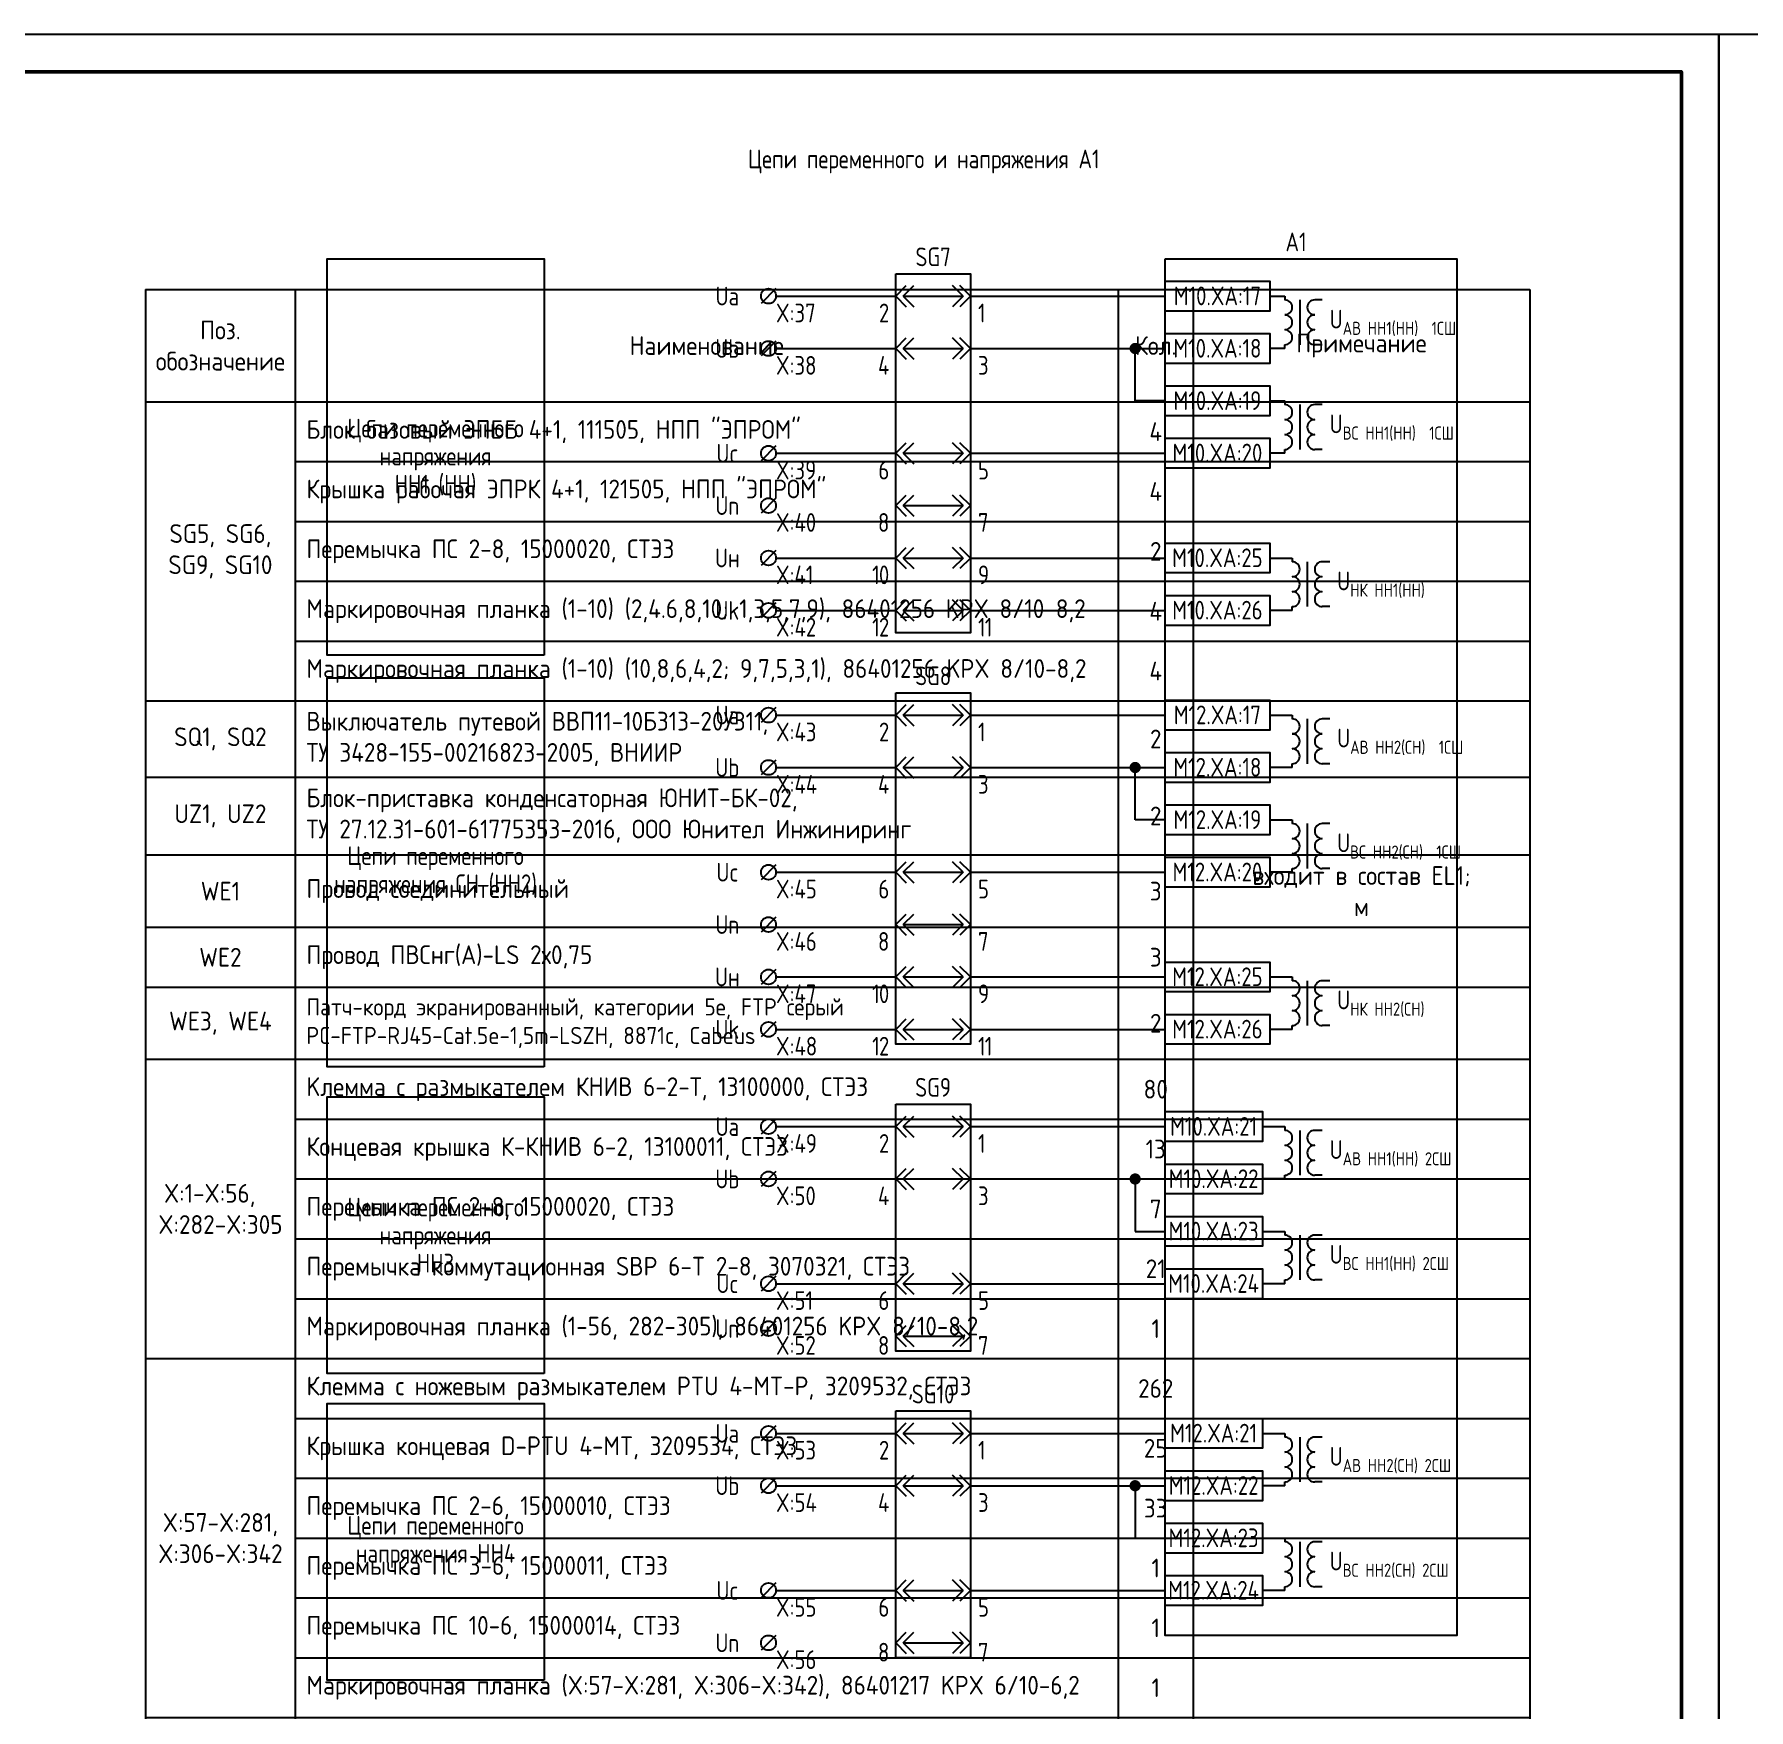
# Model space of a CAD drawing. Header units: millimetres. Extents: x -1117 to 4405, y -90 to 586.
# Drawn here: x 194.9 to 424, y 73.1 to 297 of the extents above; entities that cross this region are included whole.
import ezdxf

# ---------------------------------------------------------------- set-up
doc = ezdxf.new("R2010")
doc.units = ezdxf.units.MM
doc.styles.add('2.5_ISOCPEUR', font='isocpeur.ttf', dxfattribs={"width": 0.9, "height": 2.5})
doc.styles.add('Gost_type_A', font='GOST_0.TTF')

# ---------------------------------------------------------------- blocks, each defined once
blk = doc.blocks.new('Формат_А3')
blk.add_lwpolyline([(-420, 297), (0, 297), (0, 0), (-420, 0)], close=True)
at = {"lineweight": 50}
blk.add_lwpolyline([(-400, 292), (-5, 292), (-5, 5), (-400, 5)], close=True, dxfattribs=at)
blk = doc.blocks.new('БИ_разъем')
for p, q in [((0, 0), (1.41, 1.41)), ((0, 0), (1.41, 1.41)), ((0, 0), (1.41, -1.41)), ((0, 0), (1.41, -1.41)), ((1, 0), (2.41, 1.41)), ((1, 0), (2.41, -1.41)), ((1, 0), (9, 0)), ((9, 0), (7.59, 1.41)), ((9, 0), (7.59, -1.41)), ((10, 0), (8.59, 1.41)), ((10, 0), (8.59, 1.41)), ((10, 0), (8.59, -1.41)), ((10, 0), (8.59, -1.41))]:
    blk.add_line(p, q)
blk = doc.blocks.new('POINT')
at = {"const_width": 0.75}
blk.add_lwpolyline([(-0.375, 0, 1), (0.375, 0, 1)], format="xyb", close=True, dxfattribs=at)
blk = doc.blocks.new('*T44')
at = {"color": 0, "linetype": 'ByBlock', "lineweight": -2, "transparency": 16777216}
for p, q in [((0, 0), (185, 0)), ((0, 0), (0, -262.89)), ((20, 0), (20, -23)), ((130, 0), (130, -262.89)), ((140, 0), (140, -262.89)), ((185, 0), (185, -262.89)), ((0, -15), (185, -15)), ((20, -23), (185, -23)), ((20, -23), (20, -55)), ((20, -31), (185, -31)), ((20, -39), (185, -39)), ((20, -47), (185, -47)), ((0, -55), (185, -55)), ((20, -55), (20, -110.89)), ((0, -65.17), (185, -65.17)), ((0, -75.58), (185, -75.58)), ((0, -85.25), (20, -85.25)), ((20, -85.25), (130, -85.25)), ((130, -85.25), (185, -85.25)), ((0, -93.25), (185, -93.25)), ((0, -102.89), (185, -102.89)), ((20, -110.89), (185, -110.89)), ((20, -110.89), (20, -142.89)), ((20, -118.89), (185, -118.89)), ((20, -126.89), (185, -126.89)), ((20, -134.89), (185, -134.89)), ((0, -142.89), (185, -142.89)), ((20, -142.89), (20, -150.89)), ((20, -150.89), (185, -150.89)), ((20, -150.89), (20, -190.89)), ((20, -158.89), (185, -158.89)), ((20, -166.89), (185, -166.89)), ((20, -174.89), (185, -174.89)), ((20, -182.89), (140, -182.89)), ((140, -182.89), (185, -182.89)), ((0, -190.89), (185, -190.89)), ((20, -190.89), (20, -198.89)), ((20, -198.89), (185, -198.89)), ((20, -198.89), (20, -214.89)), ((20, -206.89), (185, -206.89)), ((0, -214.89), (185, -214.89)), ((20, -214.89), (20, -262.89)), ((0, -222.89), (185, -222.89)), ((0, -230.89), (185, -230.89)), ((0, -238.89), (185, -238.89)), ((0, -246.89), (185, -246.89)), ((0, -254.89), (185, -254.89)), ((0, -262.89), (185, -262.89))]:
    blk.add_line(p, q, dxfattribs=at)
at = {"transparency": 16777216, "char_height": 2.5, "style": '2.5_ISOCPEUR'}
for s, insert, width, attachment_point in [('Поз. обозначение', (10, -7.5), 17, 5), ('Наименование', (75, -7.5), 107, 5), ('Кол.', (135, -7.5), 7, 5), ('Примечание', (162.5, -7.5), 42, 5), ('Маркировочная планка (1-10) (2,4.6,8,10; 1,3,5,7,9), 86401256 KPX 8/10-8,2', (21.5, -43), 107, 4), ('4', (135, -43), 7, 5), ('Маркировочная планка (1-10) (10,8,6,4,2; 9,7,5,3,1), 86401256 KPX 8/10-8,2', (21.5, -51), 107, 4), ('4', (135, -51), 7, 5), ('Выключатель путевой ВВП11-10Б313-20У311,                               ТУ 3428-155-00216823-2005, ВНИИР', (21.5, -60.08), 107, 4), ('2', (135, -60.08), 7, 5), ('Блок-приставка конденсаторная ЮНИТ-БК-02,                            ТУ 27.12.31-601-61775353-2016, {\\C0;ООО Юнител Инжиниринг}', (21.5, -70.37), 107, 4), ('2', (135, -70.37), 7, 5), ('входит в состав{\\C0; EL1;\\Pм}', (162.5, -80.42), 42, 5), ('Kлемма с размыкателем КНИВ 6-2-Т, 13100000, СТЭЗ', (21.5, -106.89), 107, 4), ('80', (135, -106.89), 7, 5), ('Концевая крышка К-КНИВ 6-2, 13100011, СТЭЗ', (21.5, -114.89), 107, 4), ('13', (135, -114.89), 7, 5), ('Перемычка ПС 2-8, 15000020, СТЭЗ', (21.5, -122.89), 107, 4), ('7', (135, -122.89), 7, 5), ('Перемычка коммутационная SBP 6-T 2-8, 3070321, СТЭЗ', (21.5, -130.89), 107, 4), ('21', (135, -130.89), 7, 5), ('1', (135, -138.89), 7, 5), ('262', (135, -146.89), 7, 5), ('{\\C256;25}', (135, -154.89), 7, 5), ('33', (135, -162.89), 7, 5), ('X:57-X:281, X:306-X:342', (10, -166.89), 17, 5), ('Перемычка ПС 3-6, 15000011, СТЭЗ', (21.5, -170.89), 107, 4), ('1', (135, -170.89), 7, 5), ('Перемычка ПС 10-6, 15000014, СТЭЗ', (21.5, -178.89), 107, 4), ('1', (135, -178.89), 7, 5), ('Маркировочная планка (X:57-X:281, X:306-X:342), 86401217 KPX 6/10-6,2', (21.5, -186.89), 107, 4), ('1', (135, -186.89), 7, 5), ('Клемма проходная PTU 4-MTD-P, 3209540, СТЭЗ', (21.5, -194.89), 107, 4), ('30', (135, -194.89), 7, 5), ('Крышка концевая D-PTU 4-MT, 3209534, СТЭЗ', (21.5, -202.89), 107, 4), ('1', (135, -202.89), 7, 5), ('Маркировочная планка (343-372), 86401217 KPX 6/10-6,2', (21.5, -210.89), 107, 4), ('1', (135, -210.89), 7, 5), ('Держатель маркировки клеммных модулей KLM-A, HNT-090387, Chiku', (21, -218.89), 108, 4), ('35', (135, -218.89), 7, 5), ('Концевой стопор E/UK HNT-090382, Chiku', (21, -226.89), 108, 4), ('37', (135, -226.89), 7, 5)]:
    blk.add_mtext(s, dxfattribs=dict(at, insert=insert, width=width, attachment_point=attachment_point))
at = {"color": 0, "transparency": 16777216, "char_height": 2.5, "style": '2.5_ISOCPEUR'}
for s, insert, width, attachment_point in [('Блок базовый ЭПББ 4+1, 111505, {\\C256;НПП "ЭПРОМ"}', (21.5, -19), 107, 4), ('4', (135, -19), 7, 5), ('{\\C256;Крышка рабочая} ЭПРК 4+1, 121505, {\\C256;НПП "ЭПРОМ"}', (21.5, -27), 107, 4), ('4', (135, -27), 7, 5), ('{\\C256;SG5, SG6, SG9, SG10}', (10, -35), 17, 5), ('Перемычка ПС 2-8, 15000020, СТЭЗ ', (21.5, -35), 107, 4), ('2', (135, -35), 7, 5), ('{\\C256;SQ1, SQ2}', (10, -60.08), 17, 5), ('UZ1, UZ2', (10, -70.37), 17, 5), ('WE1', (10, -80.42), 17, 5), ('Провод соединительный', (21.5, -80.42), 107, 4), ('3', (135, -80.42), 7, 5), ('WE2', (10, -89.25), 17, 5), ('Провод ПВСнг(А)-LS 2х0,75', (21.5, -89.25), 107, 4), ('3', (135, -89.25), 7, 5), ('{\\H0.91667x;Патч-корд экранированный, категории 5е, FTP серый PC-FTP-RJ45-Cat.5e-1,5m-LSZH, 8871c, Cabeus}', (21.5, -98.07), 107, 4), ('{\\C256;WE3, WE4}', (10, -98.07), 17, 5), ('{\\C256;2', (135, -98.07), 7, 5), ('{\\C256;X:1-X:56,    X:282-X:305}', (10, -122.89), 17, 5), ('Крышка концевая D-PTU 4-MT, 3209534, СТЭЗ', (21.5, -154.89), 107, 4), ('Перемычка ПС 2-6, 15000010, СТЭЗ', (21.5, -162.89), 107, 4), ('{\\C256;X:343-X:372}', (10, -202.89), 17, 5)]:
    blk.add_mtext(s, dxfattribs=dict(at, insert=insert, width=width, attachment_point=attachment_point))
at = {"color": 7, "transparency": 16777216, "char_height": 2.5, "width": 107, "attachment_point": 4, "style": '2.5_ISOCPEUR'}
for s, insert in [('Маркировочная планка (1-56, 282-305), 86401256 KPX 8/10-8,2', (21.5, -138.89)), ('Клемма с ножевым размыкателем PTU 4-MT-P, 3209532, СТЭЗ', (21.5, -146.89))]:
    blk.add_mtext(s, dxfattribs=dict(at, insert=insert))

msp = doc.modelspace()

# ---------------------------------------------------------------- linework, layer by layer
for p, q in [((294, 263), (292, 261)), ((294.01, 262), (310, 262)), ((320.01, 262), (346, 262)), ((294, 256), (292, 254)), ((294.01, 255), (310, 255)), ((320.01, 255), (346, 255)), ((342, 248), (342, 255)), ((346, 248), (342, 248)), ((294, 242), (292, 240)), ((294.01, 241), (310, 241)), ((320.01, 241), (346, 241)), ((294, 235), (292, 233)), ((294, 228), (292, 226)), ((294.01, 227), (310, 227)), ((320.01, 227), (346, 227)), ((294, 221), (292, 219)), ((294.01, 220), (310, 220)), ((320.01, 220), (346, 220)), ((294, 207), (292, 205)), ((294.01, 206), (310, 206)), ((320.01, 206), (346, 206)), ((294, 200), (292, 198)), ((294.01, 199), (310, 199)), ((320.01, 199), (346, 199)), ((342, 192), (342, 199)), ((346, 192), (342, 192)), ((294, 186), (292, 184)), ((294.01, 185), (310, 185)), ((320.01, 185), (346, 185)), ((294, 179), (292, 177)), ((294, 172), (292, 170)), ((294.01, 171), (310, 171)), ((320.01, 171), (346, 171)), ((294, 165), (292, 163)), ((294.01, 164), (310, 164)), ((320.01, 164), (346, 164)), ((294, 152), (292, 150)), ((294.01, 151), (310, 151)), ((320.01, 151), (346, 151)), ((294, 145), (292, 143)), ((294.01, 144), (310, 144)), ((320.01, 144), (346, 144)), ((342, 144), (342, 137)), ((342, 137), (346, 137)), ((294, 131), (292, 129)), ((294.01, 130), (310, 130)), ((320.01, 130), (346, 130)), ((294, 125), (292, 123)), ((294, 111), (292, 109)), ((294.01, 110), (310, 110)), ((320.01, 110), (346, 110)), ((294, 104), (292, 102)), ((294.01, 103), (310, 103)), ((320.01, 103), (346, 103)), ((342, 103), (342, 96)), ((342, 96), (346, 96)), ((294, 90), (292, 88)), ((294.01, 89), (310, 89)), ((320.01, 89), (346, 89)), ((294, 83), (292, 81))]:
    msp.add_line(p, q)
at = {"ltscale": 4}
for p, q in [((360, 262), (362, 262)), ((362, 262), (362, 261.5)), ((362, 262), (362, 261.5)), ((364, 261.5), (364, 257.5)), ((367, 261.5), (366, 261.5)), ((364, 259.5), (364, 255.5)), ((362, 255), (360, 255)), ((362, 255), (362, 255.5)), ((367, 255.5), (366, 255.5)), ((360, 248), (362, 248)), ((362, 248), (362, 247.5)), ((362, 248), (362, 247.5)), ((364, 247.5), (364, 243.5)), ((367, 247.5), (366, 247.5)), ((364, 245.5), (364, 241.5)), ((362, 241), (360, 241)), ((362, 241), (362, 241.5)), ((367, 241.5), (366, 241.5))]:
    msp.add_line(p, q, dxfattribs=at)
at = {"linetype": 'Continuous', "ltscale": 4}
for p, q in [((360, 227), (363, 227)), ((363, 227), (363, 226.5)), ((363, 227), (363, 226.5)), ((365, 226.5), (365, 222.5)), ((368, 226.5), (367, 226.5)), ((365, 224.5), (365, 220.5)), ((363, 220), (360, 220)), ((363, 220), (363, 220.5)), ((368, 220.5), (367, 220.5)), ((360, 206), (363, 206)), ((363, 206), (363, 205.5)), ((363, 206), (363, 205.5)), ((365, 205.5), (365, 201.5)), ((368, 205.5), (367, 205.5)), ((365, 203.5), (365, 199.5)), ((363, 199), (363, 199.5)), ((368, 199.5), (367, 199.5)), ((363, 199), (360, 199)), ((360, 192), (363, 192)), ((363, 192), (363, 191.5)), ((363, 192), (363, 191.5)), ((365, 191.5), (365, 187.5)), ((368, 191.5), (367, 191.5)), ((365, 189.5), (365, 185.5)), ((363, 185), (360, 185)), ((363, 185), (363, 185.5)), ((368, 185.5), (367, 185.5)), ((360, 171), (363, 171)), ((363, 171), (363, 170.5)), ((363, 171), (363, 170.5)), ((365, 170.5), (365, 166.5)), ((368, 170.5), (367, 170.5)), ((365, 168.5), (365, 164.5)), ((363, 164), (360, 164)), ((363, 164), (363, 164.5)), ((368, 164.5), (367, 164.5)), ((359, 151), (362, 151)), ((362, 151), (362, 150.5)), ((362, 151), (362, 150.5)), ((364, 150.5), (364, 146.5)), ((367, 150.5), (366, 150.5)), ((364, 148.5), (364, 144.5)), ((362, 144), (362, 144.5)), ((367, 144.5), (366, 144.5)), ((362, 144), (359, 144)), ((359, 137), (362, 137)), ((362, 137), (362, 136.5)), ((362, 137), (362, 136.5)), ((364, 136.5), (364, 132.5)), ((367, 136.5), (366, 136.5)), ((364, 134.5), (364, 130.5)), ((362, 130), (359, 130)), ((362, 130), (362, 130.5)), ((367, 130.5), (366, 130.5)), ((359, 110), (362, 110)), ((362, 110), (362, 109.5)), ((362, 110), (362, 109.5)), ((364, 109.5), (364, 105.5)), ((367, 109.5), (366, 109.5)), ((364, 107.5), (364, 103.5)), ((362, 103), (362, 103.5)), ((367, 103.5), (366, 103.5)), ((362, 103), (359, 103)), ((359, 96), (362, 96)), ((362, 96), (362, 95.5)), ((362, 96), (362, 95.5)), ((364, 95.5), (364, 91.5)), ((367, 95.5), (366, 95.5)), ((364, 93.5), (364, 89.5)), ((362, 89), (362, 89.5)), ((367, 89.5), (366, 89.5)), ((362, 89), (359, 89))]:
    msp.add_line(p, q, dxfattribs=at)
for points in [[(263, 214), (234, 214), (234, 267), (263, 267)], [(346, 267), (385, 267), (385, 83), (346, 83)], [(310, 265), (320, 265), (320, 217), (310, 217)], [(346, 264), (360, 264), (360, 260), (346, 260)], [(346, 257), (360, 257), (360, 253), (346, 253)], [(346, 250), (360, 250), (360, 246), (346, 246)], [(346, 243), (360, 243), (360, 239), (346, 239)], [(346, 229), (360, 229), (360, 225), (346, 225)], [(346, 222), (360, 222), (360, 218), (346, 218)], [(263, 159), (234, 159), (234, 211), (263, 211)], [(310, 209), (320, 209), (320, 162), (310, 162)], [(346, 208), (360, 208), (360, 204), (346, 204)], [(346, 201), (360, 201), (360, 197), (346, 197)], [(346, 194), (360, 194), (360, 190), (346, 190)], [(346, 187), (360, 187), (360, 183), (346, 183)], [(346, 173), (360, 173), (360, 169), (346, 169)], [(346, 166), (360, 166), (360, 162), (346, 162)], [(263, 118), (234, 118), (234, 155), (263, 155)], [(310, 154), (320, 154), (320, 121), (310, 121)], [(346, 153), (359, 153), (359, 149), (346, 149)], [(346, 146), (359, 146), (359, 142), (346, 142)], [(346, 139), (359, 139), (359, 135), (346, 135)], [(346, 132), (359, 132), (359, 128), (346, 128)], [(263, 77), (234, 77), (234, 114), (263, 114)], [(310, 113), (320, 113), (320, 80), (310, 80)], [(346, 112), (359, 112), (359, 108), (346, 108)], [(346, 105), (359, 105), (359, 101), (346, 101)], [(346, 98), (359, 98), (359, 94), (346, 94)], [(346, 91), (359, 91), (359, 87), (346, 87)]]:
    msp.add_lwpolyline(points, close=True)
for centre in [(293, 262), (293, 255), (293, 241), (293, 234), (293, 227), (293, 220), (293, 206), (293, 199), (293, 185), (293, 178), (293, 171), (293, 164), (293, 151), (293, 144), (293, 130), (293, 124), (293, 110), (293, 103), (293, 89), (293, 82)]:
    msp.add_circle(centre, 1)
at = {"ltscale": 4}
for centre, start, end in [((362, 260.5), 270, 90), ((366, 260.5), 90, 270), ((366, 260.5), 90, 270), ((362, 258.5), 270, 90), ((366, 258.5), 90, 270), ((366, 258.5), 90, 270), ((362, 256.5), 270, 90), ((366, 256.5), 90, 270), ((362, 246.5), 270, 90), ((366, 246.5), 90, 270), ((366, 246.5), 90, 270), ((362, 244.5), 270, 90), ((366, 244.5), 90, 270), ((366, 244.5), 90, 270), ((362, 242.5), 270, 90), ((366, 242.5), 90, 270)]:
    msp.add_arc(centre, 1, start, end, dxfattribs=at)
at = {"linetype": 'Continuous', "ltscale": 4}
for centre, start, end in [((363, 225.5), 270, 90), ((367, 225.5), 90, 270), ((367, 225.5), 90, 270), ((363, 223.5), 270, 90), ((363, 221.5), 270, 90), ((367, 223.5), 90, 270), ((367, 223.5), 90, 270), ((367, 221.5), 90, 270), ((363, 204.5), 270, 90), ((367, 204.5), 90, 270), ((367, 204.5), 90, 270), ((363, 202.5), 270, 90), ((367, 202.5), 90, 270), ((367, 202.5), 90, 270), ((363, 200.5), 270, 90), ((367, 200.5), 90, 270), ((363, 190.5), 270, 90), ((367, 190.5), 90, 270), ((367, 190.5), 90, 270), ((363, 188.5), 270, 90), ((367, 188.5), 90, 270), ((367, 188.5), 90, 270), ((363, 186.5), 270, 90), ((367, 186.5), 90, 270), ((363, 169.5), 270, 90), ((367, 169.5), 90, 270), ((367, 169.5), 90, 270), ((363, 167.5), 270, 90), ((367, 167.5), 90, 270), ((367, 167.5), 90, 270), ((363, 165.5), 270, 90), ((367, 165.5), 90, 270), ((362, 149.5), 270, 90), ((366, 149.5), 90, 270), ((366, 149.5), 90, 270), ((362, 147.5), 270, 90), ((366, 147.5), 90, 270), ((366, 147.5), 90, 270), ((362, 145.5), 270, 90), ((366, 145.5), 90, 270), ((362, 135.5), 270, 90), ((366, 135.5), 90, 270), ((366, 135.5), 90, 270), ((362, 133.5), 270, 90), ((366, 133.5), 90, 270), ((366, 133.5), 90, 270), ((362, 131.5), 270, 90), ((366, 131.5), 90, 270), ((362, 108.5), 270, 90), ((366, 108.5), 90, 270), ((366, 108.5), 90, 270), ((362, 106.5), 270, 90), ((362, 104.5), 270, 90), ((366, 106.5), 90, 270), ((366, 106.5), 90, 270), ((366, 104.5), 90, 270), ((362, 94.5), 270, 90), ((366, 94.5), 90, 270), ((366, 94.5), 90, 270), ((362, 92.5), 270, 90), ((366, 92.5), 90, 270), ((366, 92.5), 90, 270), ((362, 90.5), 270, 90), ((366, 90.5), 90, 270)]:
    msp.add_arc(centre, 1, start, end, dxfattribs=at)

# ---------------------------------------------------------------- block references
at = {"color": 1}
for p in [(420, 0), (840, 0)]:
    msp.add_blockref('Формат_А3', p, dxfattribs=at)
for name, p in [('*T44', (209.75, 262.89)), ('БИ_разъем', (310, 262)), ('БИ_разъем', (310, 255)), ('POINT', (342, 255)), ('БИ_разъем', (310, 241)), ('БИ_разъем', (310, 234)), ('БИ_разъем', (310, 227)), ('БИ_разъем', (310, 220)), ('БИ_разъем', (310, 206)), ('БИ_разъем', (310, 199)), ('POINT', (342, 199)), ('БИ_разъем', (310, 185)), ('БИ_разъем', (310, 178)), ('БИ_разъем', (310, 171)), ('БИ_разъем', (310, 164)), ('БИ_разъем', (310, 151)), ('БИ_разъем', (310, 144)), ('POINT', (342, 144)), ('БИ_разъем', (310, 130)), ('БИ_разъем', (310, 123)), ('БИ_разъем', (310, 110)), ('БИ_разъем', (310, 103)), ('POINT', (342, 103)), ('БИ_разъем', (310, 89)), ('БИ_разъем', (310, 82))]:
    msp.add_blockref(name, p)

# ---------------------------------------------------------------- texts
at = {"char_height": 2.5, "line_spacing_factor": 0.9, "style": 'Gost_type_A'}
for s, insert, width, attachment_point in [('Цепи переменного и напряжения А1', (313.75, 280), 197.5, 5), ('A1', (363.5, 268), 35, 8), ('SG7', (315, 266), 10, 8), ('Ua', (287.5, 262), 11, 5), ('X:37', (294, 261), 8, 1), ('{\\T0.9;2}', (309, 261), 5, 3), ('{\\T0.9;1}', (321, 261), 5, 1), ('Ub', (287.5, 255), 11, 5), ('X:38', (294, 254), 8, 1), ('{\\T0.9;4}', (309, 254), 5, 3), ('{\\T0.9;3}', (321, 254), 5, 1), ('Цепи переменного напряжения  \\PНН1 (НН)', (248.5, 240.5), 29, 5), ('Uc', (287.5, 241), 11, 5), ('X:39', (294, 240), 8, 1), ('{\\T0.9;6}', (309, 240), 5, 3), ('{\\T0.9;5}', (321, 240), 5, 1), ('Un', (287.5, 234), 11, 5), ('X:40', (294, 233), 8, 1), ('{\\T0.9;8}', (309, 233), 5, 3), ('{\\T0.9;7}', (321, 233), 5, 1), ('Uн', (287.5, 227), 11, 5), ('X:41', (294, 226), 8, 1), ('{\\T0.9;10}', (309, 226), 5, 3), ('{\\T0.9;9}', (321, 226), 5, 1), ('Uk', (287.5, 220), 11, 5), ('X:42', (294, 219), 8, 1), ('{\\T0.9;12}', (309, 219), 5, 3), ('{\\T0.9;11}', (321, 219), 5, 1), ('SG8', (315, 210), 10, 8), ('Ua', (287.5, 206), 11, 5), ('X:43', (294, 205), 8, 1), ('{\\T0.9;2}', (309, 205), 5, 3), ('{\\T0.9;1}', (321, 205), 5, 1), ('Ub', (287.5, 199), 11, 5), ('X:44', (294, 198), 8, 1), ('{\\T0.9;4}', (309, 198), 5, 3), ('{\\T0.9;3}', (321, 198), 5, 1), ('Цепи переменного напряжения СН (НН2)', (248.5, 185), 29, 5), ('Uc', (287.5, 185), 11, 5), ('X:45', (294, 184), 8, 1), ('{\\T0.9;6}', (309, 184), 5, 3), ('{\\T0.9;5}', (321, 184), 5, 1), ('Un', (287.5, 178), 11, 5), ('X:46', (294, 177), 8, 1), ('{\\T0.9;8}', (309, 177), 5, 3), ('{\\T0.9;7}', (321, 177), 5, 1), ('Uн', (287.5, 171), 11, 5), ('X:47', (294, 170), 8, 1), ('{\\T0.9;10}', (309, 170), 5, 3), ('{\\T0.9;9}', (321, 170), 5, 1), ('Uk', (287.5, 164), 11, 5), ('X:48', (294, 163), 8, 1), ('{\\T0.9;12}', (309, 163), 5, 3), ('{\\T0.9;11}', (321, 163), 5, 1), ('SG9', (315, 155), 10, 8), ('Ua', (287.5, 151), 11, 5), ('X:49', (294, 150), 8, 1), ('{\\T0.9;2}', (309, 150), 5, 3), ('{\\T0.9;1}', (321, 150), 5, 1), ('Ub', (287.5, 144), 11, 5), ('X:50', (294, 143), 8, 1), ('{\\T0.9;4}', (309, 143), 5, 3), ('{\\T0.9;3}', (321, 143), 5, 1), ('Цепи переменного напряжения  \\PНН3', (248.5, 136.5), 29, 5), ('Uc', (287.5, 130), 11, 5), ('X:51', (294, 129), 8, 1), ('{\\T0.9;6}', (309, 129), 5, 3), ('{\\T0.9;5}', (321, 129), 5, 1), ('Un', (287.5, 124), 11, 5), ('X:52', (294, 123), 8, 1), ('{\\T0.9;8}', (309, 123), 5, 3), ('{\\T0.9;7}', (321, 123), 5, 1), ('SG10', (315, 114), 10, 8), ('Ua', (287.5, 110), 11, 5), ('X:53', (294, 109), 8, 1), ('{\\T0.9;2}', (309, 109), 5, 3), ('{\\T0.9;1}', (321, 109), 5, 1), ('Ub', (287.5, 103), 11, 5), ('X:54', (294, 102), 8, 1), ('{\\T0.9;4}', (309, 102), 5, 3), ('{\\T0.9;3}', (321, 102), 5, 1), ('Цепи переменного напряжения НН4', (248.5, 95.5), 29, 5), ('Uc', (287.5, 89), 11, 5), ('X:55', (294, 88), 8, 1), ('{\\T0.9;6}', (309, 88), 5, 3), ('{\\T0.9;5}', (321, 88), 5, 1), ('Un', (287.5, 82), 11, 5), ('X:56', (294, 81), 8, 1), ('{\\T0.9;8}', (309, 82), 5, 3), ('{\\T0.9;7}', (321, 82), 5, 1)]:
    msp.add_mtext(s, dxfattribs=dict(at, insert=insert, width=width, attachment_point=attachment_point))
at = {"char_height": 2.5, "attachment_point": 5, "style": 'Gost_type_A'}
for s, insert, width in [('М10.XA:17', (352.99, 262.03), 14.018), ('М10.XA:18', (352.99, 255.03), 14.018), ('М10.XA:19', (352.99, 248.03), 14.018), ('М10.XA:20', (352.99, 241.03), 14.018), ('М10.XA:25', (352.99, 227.03), 14.018), ('М10.XA:26', (352.99, 220.03), 14.018), ('M12.XA:17', (352.99, 206.03), 14.018), ('M12.XA:18', (352.99, 199.03), 14.018), ('M12.XA:19', (352.99, 192.03), 14.018), ('М12.XA:20', (352.99, 185.03), 14.018), ('М12.XA:25', (352.99, 171.03), 14.018), ('М12.XA:26', (352.99, 164.03), 14.018), ('М10.XA:21', (352.48, 151.03), 13), ('М10.XA:22', (352.48, 144.03), 13), ('М10.XA:23', (352.48, 137.03), 13), ('М10.XA:24', (352.48, 130.03), 13), ('М12.XA:21', (352.48, 110.03), 13), ('М12.XA:22', (352.48, 103.03), 13), ('М12.XA:23', (352.48, 96.03), 13), ('М12.XA:24', (352.48, 89.03), 13)]:
    msp.add_mtext(s, dxfattribs=dict(at, insert=insert, width=width))
at = {"color": 1, "char_height": 2.5, "attachment_point": 4, "style": 'Gost_type_A'}
for s, insert, width in [('\\A1;U{\\H0.7x;\\S^ АВ НН1(НН)  1СШ;}', (368, 258.5), 12), ('\\A1;U{\\H0.7x;\\S^ ВС НН1(НН)  1СШ;}', (368, 244.5), 12), ('\\A1;U{\\H0.7x;\\S^ НК НН1(НН);}', (369, 223.5), 8), ('\\A1;U{\\H0.7x;\\S^ АВ НН2(СН)  1СШ;}', (369, 202.5), 8), ('\\A1;U{\\H0.7x;\\S^ ВС НН2(СН)  1СШ;}', (369, 188.5), 8), ('\\A1;U{\\H0.7x;\\S^ НК НН2(СН);}', (369, 167.5), 8), ('\\A1;U{\\H0.7x;\\S^ АВ НН1(НН) 2СШ;}', (368, 147.5), 8), ('\\A1;U{\\H0.7x;\\S^ ВС НН1(НН) 2СШ;}', (368, 133.5), 8), ('\\A1;U{\\H0.7x;\\S^ АВ НН2(СН) 2СШ;}', (368, 106.5), 8), ('\\A1;U{\\H0.7x;\\S^ ВС НН2(СН) 2СШ;}', (368, 92.5), 8)]:
    msp.add_mtext(s, dxfattribs=dict(at, insert=insert, width=width))

doc.saveas('drawing.dxf')
